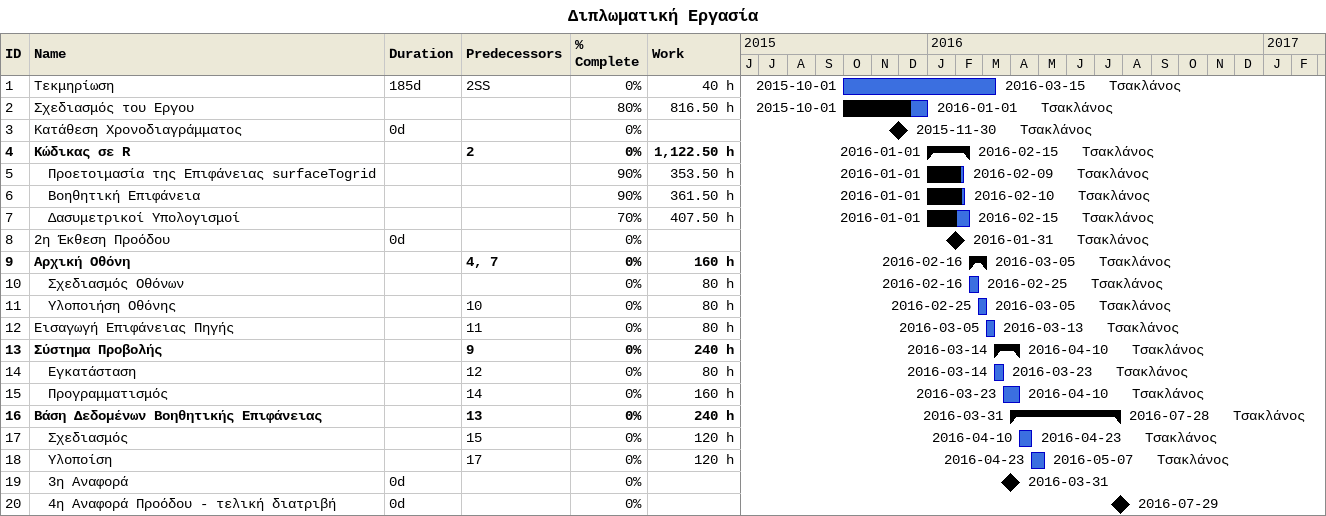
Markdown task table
Διπλωματική Εργασία

| ID | Level | Task | Duration | Start | Finish | Predecessors | Resources | % complete | Work (h) |
|---|---|---|---|---|---|---|---|---|---|
| 1 | 1 | Τεκμηρίωση | 185d | 2015-10-01 | 2016-03-15 | 2SS | Τσακλάνος | 0 | 40 |
| 2 | 1 | Σχεδιασμός του Εργου |  | 2015-10-01 | 2016-01-01 |  | Τσακλάνος | 80 | 816.50 |
| 3 | 1 | Κατάθεση Χρονοδιαγράμματος | 0d | 2015-11-30 | 2015-11-30 |  | Τσακλάνος | 0 |  |
| 4 | 1 | **Κώδικας σε R** |  | 2016-01-01 | 2016-02-15 | 2 | Τσακλάνος | 0 | 1122.50 |
| 5 | 2 | Προετοιμασία της Επιφάνειας surfaceTogrid |  | 2016-01-01 | 2016-02-09 |  | Τσακλάνος | 90 | 353.50 |
| 6 | 2 | Βοηθητική Επιφάνεια |  | 2016-01-01 | 2016-02-10 |  | Τσακλάνος | 90 | 361.50 |
| 7 | 2 | Δασυμετρικοί Υπολογισμοί |  | 2016-01-01 | 2016-02-15 |  | Τσακλάνος | 70 | 407.50 |
| 8 | 1 | 2η Έκθεση Προόδου | 0d | 2016-01-31 | 2016-01-31 |  | Τσακλάνος | 0 |  |
| 9 | 1 | **Αρχική Οθόνη** |  | 2016-02-16 | 2016-03-05 | 4, 7 | Τσακλάνος | 0 | 160 |
| 10 | 2 | Σχεδιασμός Οθόνων |  | 2016-02-16 | 2016-02-25 |  | Τσακλάνος | 0 | 80 |
| 11 | 2 | Υλοποιήση Οθόνης |  | 2016-02-25 | 2016-03-05 | 10 | Τσακλάνος | 0 | 80 |
| 12 | 1 | Εισαγωγή Επιφάνειας Πηγής |  | 2016-03-05 | 2016-03-13 | 11 | Τσακλάνος | 0 | 80 |
| 13 | 1 | **Σύστημα Προβολής** |  | 2016-03-14 | 2016-04-10 | 9 | Τσακλάνος | 0 | 240 |
| 14 | 2 | Εγκατάσταση |  | 2016-03-14 | 2016-03-23 | 12 | Τσακλάνος | 0 | 80 |
| 15 | 2 | Προγραμματισμός |  | 2016-03-23 | 2016-04-10 | 14 | Τσακλάνος | 0 | 160 |
| 16 | 1 | **Βάση Δεδομένων Βοηθητικής Επιφάνειας** |  | 2016-03-31 | 2016-07-28 | 13 | Τσακλάνος | 0 | 240 |
| 17 | 2 | Σχεδιασμός |  | 2016-04-10 | 2016-04-23 | 15 | Τσακλάνος | 0 | 120 |
| 18 | 2 | Υλοποίση |  | 2016-04-23 | 2016-05-07 | 17 | Τσακλάνος | 0 | 120 |
| 19 | 2 | 3η Αναφορά | 0d | 2016-03-31 | 2016-03-31 |  |  | 0 |  |
| 20 | 2 | 4η Αναφορά Προόδου - τελική διατριβή | 0d | 2016-07-29 | 2016-07-29 |  |  | 0 |  |
